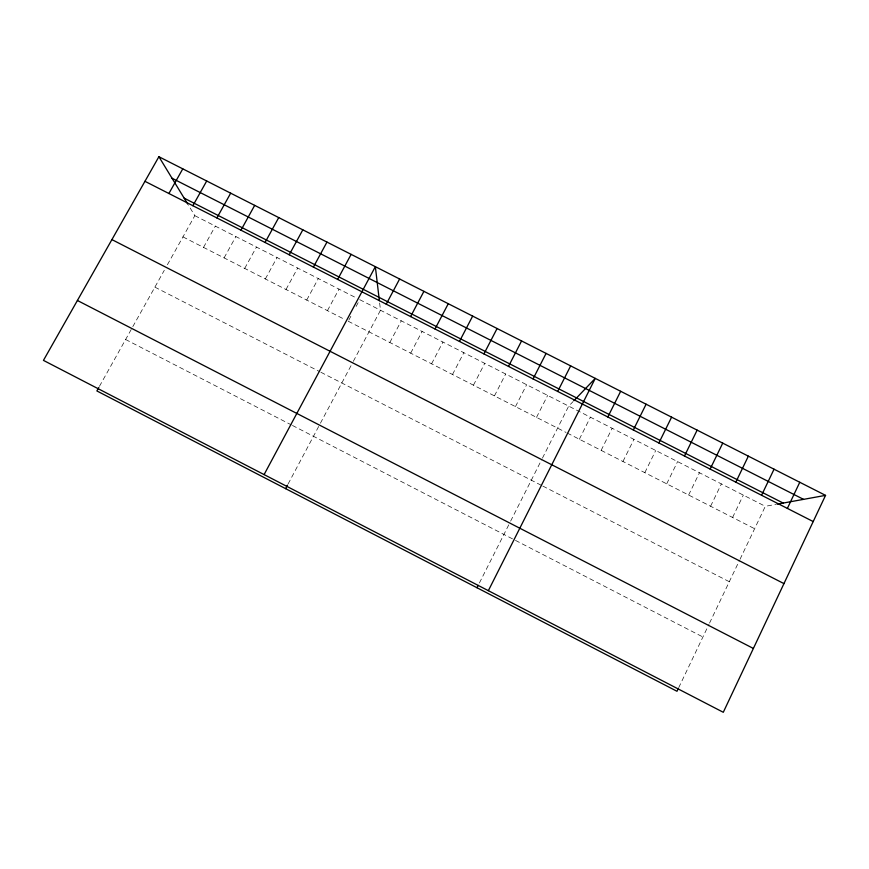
<?xml version="1.0" encoding="UTF-8"?>
<svg xmlns="http://www.w3.org/2000/svg" width="869" height="869" viewBox="0 0 869 869"><rect width="100%" height="100%" fill="white"/><g stroke="black" fill="none" stroke-linecap="round" stroke-linejoin="round"><path stroke-width="0.65" stroke-dasharray="4.34 3.26" d="M678.722 687.64L708.985 624.268M709.538 623.106L739.465 560.44M740.03 559.267L765.317 506.312L775.821 504.4M732.589 517.457L743.332 495.102M710.592 506.236L721.379 483.924M688.628 495.026L699.469 472.758M666.708 483.827L677.592 461.613M644.82 472.66L655.737 450.479M622.954 461.493L633.925 439.366M601.131 450.359L612.156 428.276M579.351 439.236L590.409 417.196M479.395 582.98L510.027 522.334M510.635 521.118L541.854 459.288M542.441 458.137L568.695 406.138L572.986 401.652M536.51 417.37L547.666 395.417M515.458 406.627L526.657 384.717M494.439 395.895L505.682 374.028M473.453 385.184L484.739 363.361M452.499 374.485L463.829 352.705M431.578 363.807L442.94 342.071M410.689 353.14L422.095 331.447M389.833 342.495L401.282 320.846M288.106 483.979L319.781 424.409M320.422 423.214L352.727 362.471M353.325 361.341L380.492 310.255L379.623 302.846M348.817 320.107L351.239 315.566M356.094 306.485L359.136 300.815M327.439 310.646L339.019 289.127M306.714 300.066L318.326 278.58M286.01 289.496L297.665 268.054M265.338 278.949L277.037 257.55M244.7 268.412L256.442 247.057M224.093 257.887L235.868 236.574M203.509 247.383L215.338 226.114M99.435 386.336L132.153 327.819M132.805 326.646L164.284 270.324M167.402 264.741L194.83 215.664L188.421 205.149M194.83 215.664L356.29 297.915M359.744 299.675L765.317 506.312M182.968 236.9L344.743 319.477M348.208 321.248L566.056 432.447M567.261 433.066L754.618 528.71M154.888 287.139L319.759 371.682M320.911 372.28L541.669 485.489M542.821 486.075L729.308 581.719M125.614 339.497L291.3 424.876M292.462 425.473L514.318 539.801M515.48 540.399L702.912 636.988"/><path stroke-width="1.3" d="M825.55 495.363L723.29 712.287L43.45 360.385L158.897 156.713L825.55 495.363L777.016 504.183M787.368 508.398L799.773 482.262M761.57 495.265L774.051 469.195M678.146 688.856L676.994 691.279L96.872 390.931L98.794 387.487M735.826 482.154L748.361 456.149M710.136 469.075L722.736 443.125M684.479 456.008L697.144 430.133M658.876 442.973L671.607 417.153M633.327 429.97L646.112 404.204M607.822 416.979L620.662 391.278M476.994 587.726L478.2 585.358M488.356 590.681L595.265 378.384L573.866 400.739M557.692 391.452L570.661 365.882M533.066 378.917L546.09 353.401M508.484 366.403L521.574 340.941M483.946 353.911L497.09 328.515M459.451 341.441L472.66 316.099M435.011 328.993L448.274 303.705M410.602 316.566L423.92 291.343M285.619 488.65L287.487 485.141M386.238 304.161L399.621 278.992M264.1 474.593L375.354 266.664L379.362 300.663M337.639 279.416L351.13 254.367M313.405 267.087L326.961 242.082M289.214 254.769L302.825 229.829M265.067 242.473L278.732 217.587M240.963 230.198L254.682 205.366M216.892 217.945L230.676 193.179M192.875 205.714L206.703 181.002M168.89 193.505L182.783 168.847M172.008 178.221L803.532 499.36M184.163 198.154L783.165 503.064M144.96 181.317L813.199 521.552M111.916 239.605L783.947 583.61M77.406 300.478L753.38 648.459M158.897 156.713L187.834 204.182"/></g></svg>
